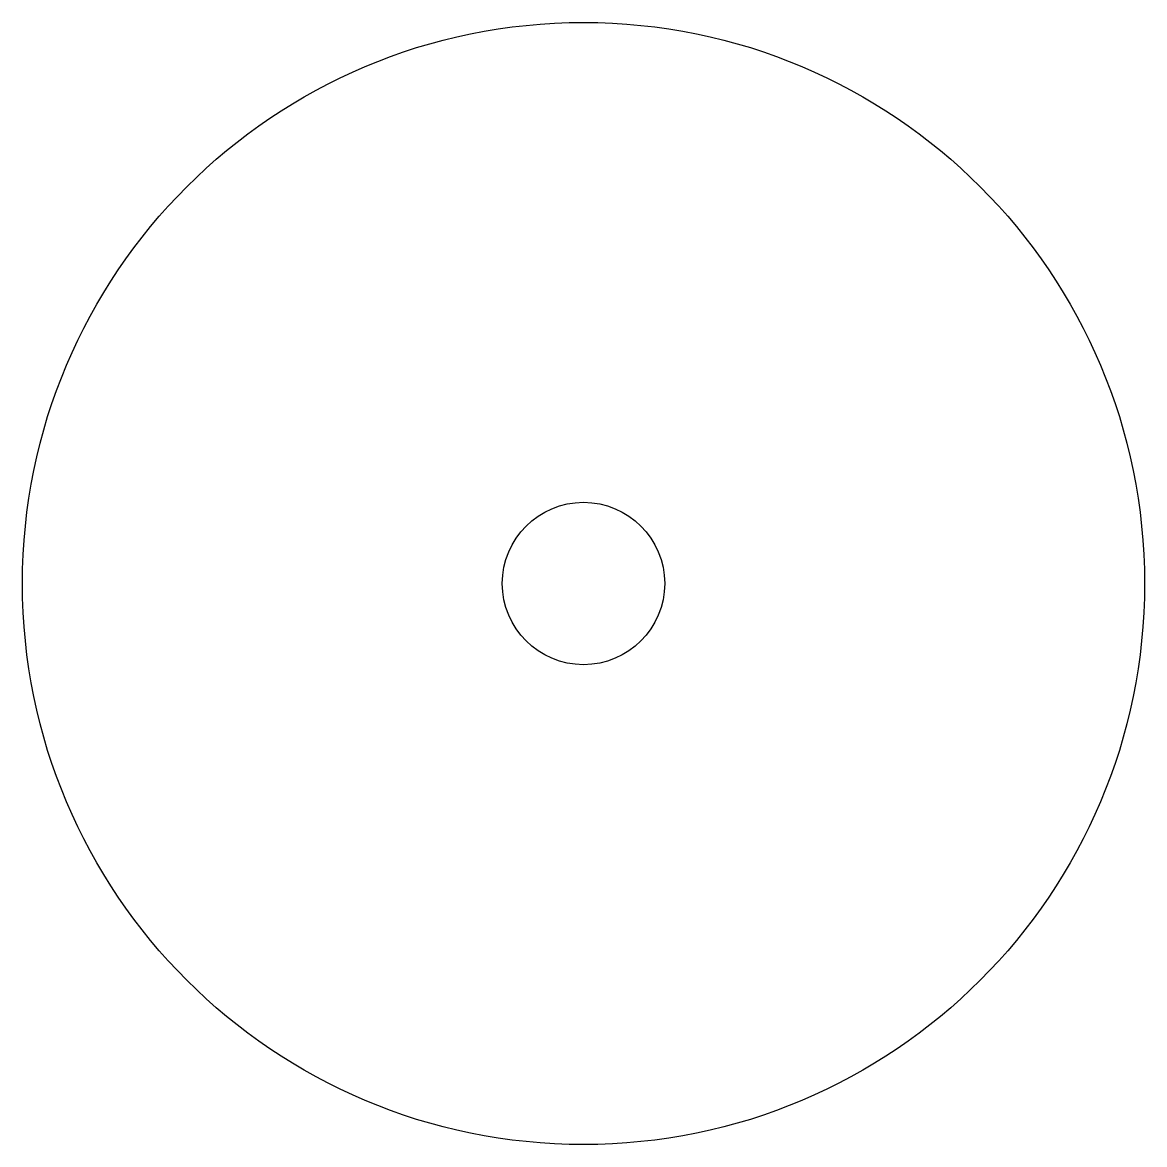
# Model space of a CAD drawing. Header units: millimetres. Extents: x -59 to 59, y -59 to 59.
import ezdxf

# ---------------------------------------------------------------- set-up
doc = ezdxf.new("R2010")
doc.units = ezdxf.units.MM
doc.layers.add('CUT', color=7, linetype='Continuous')

msp = doc.modelspace()

# ---------------------------------------------------------------- linework, layer by layer
at = {"layer": 'CUT'}
for radius in [58.75, 8.5]:
    msp.add_circle((0, 0), radius, dxfattribs=at)

doc.saveas('drawing.dxf')
